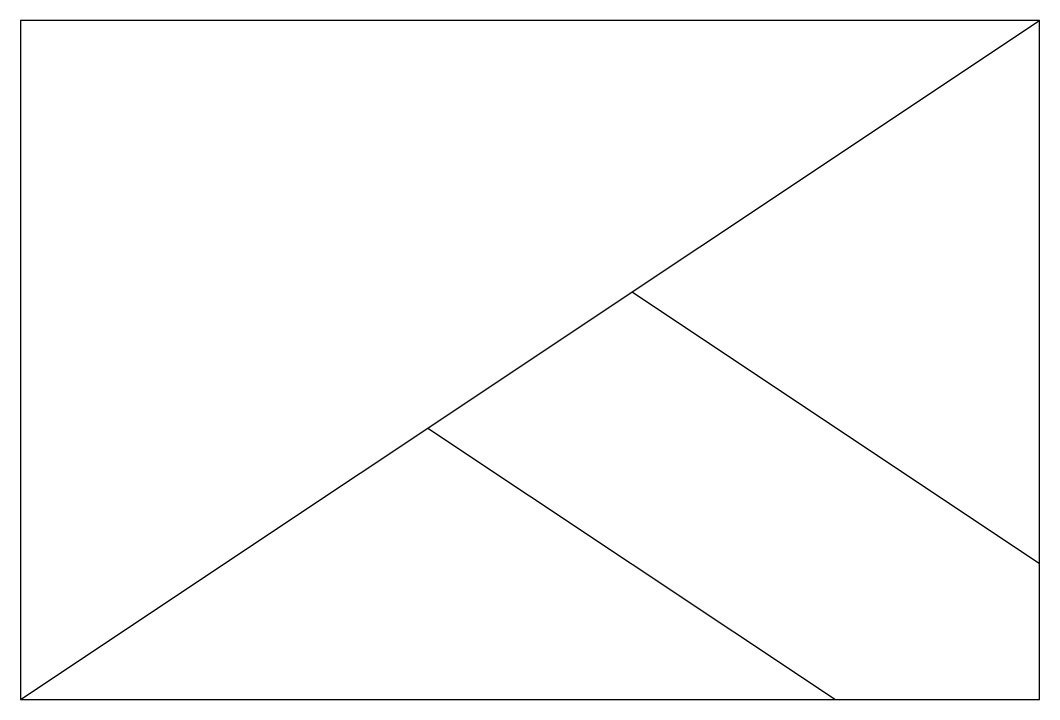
# Model space of a CAD drawing. Extents: x -1.13 to 1.12, y -0.75 to 0.75.
import ezdxf

# ---------------------------------------------------------------- set-up
doc = ezdxf.new("R2010")
doc.units = 0
doc.header["$LTSCALE"] = 0.2

msp = doc.modelspace()

# ---------------------------------------------------------------- linework, layer by layer
msp.add_line((-1.125, -0.75), (1.125, 0.75))
at = {"flags": 128}
msp.add_lwpolyline([(-1.125, -0.75), (1.125, -0.75), (1.125, 0.75), (-1.125, 0.75)], close=True, dxfattribs=at)
for points in [[(0.2253, 0.1502), (1.125, -0.4495)], [(-0.2253, -0.1502), (0.6743, -0.75)]]:
    msp.add_lwpolyline(points, dxfattribs=at)

doc.saveas('drawing.dxf')
